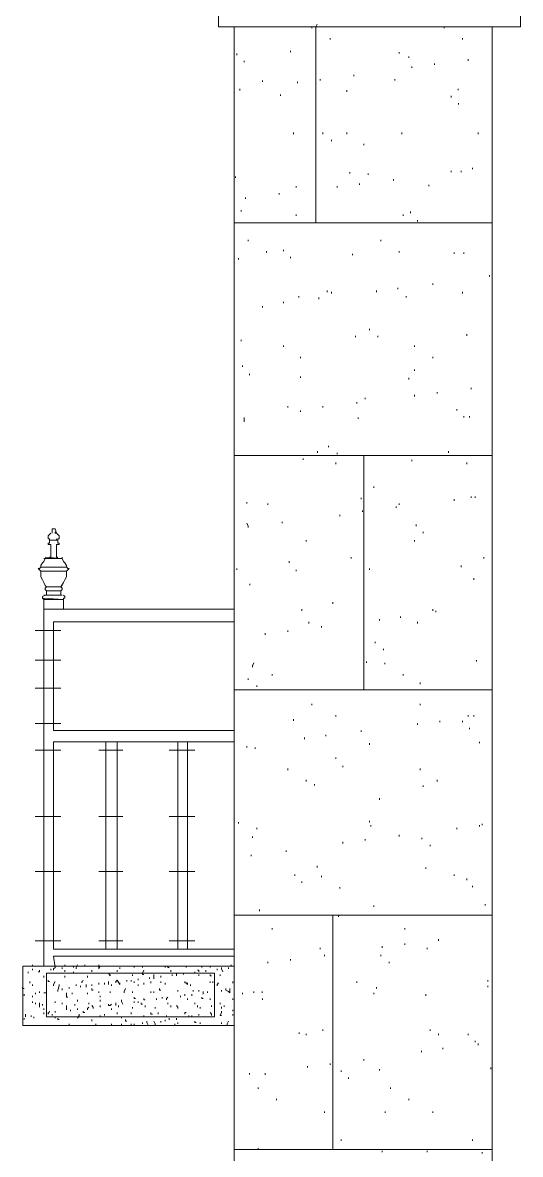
# Model space of a CAD drawing. Header units: millimetres. Extents: x -84511 to -57795, y -17083 to -534.
# Drawn here: x -84023 to -82681, y -9201 to -6149 of the extents above; entities that cross this region are included whole.
import ezdxf

# ---------------------------------------------------------------- set-up
doc = ezdxf.new("R2010")
doc.units = ezdxf.units.MM
doc.layers.add('A-GC-___-___-EXI', color=250, linetype='Continuous', lineweight=25)
doc.layers.add('A-PIL-___-___-EXI', color=250, linetype='Continuous', lineweight=13)

msp = doc.modelspace()

# ---------------------------------------------------------------- linework, layer by layer
at = {"layer": 'A-GC-___-___-EXI', "color": 18, "lineweight": 9}
for p, q in [((-83932, -7544.7), (-83932, -7540.8)), ((-83445.1, -7624.5), (-83445.1, -7620.7)), ((-83966.3, -7723.4), (-83966.3, -8693.3)), ((-83452.7, -7730.9), (-83966.3, -7730.9)), ((-83920.5, -7788), (-83989.1, -7788)), ((-83920.5, -7867.9), (-83989.1, -7867.9)), ((-83920.5, -7944), (-83989.1, -7944)), ((-83920.5, -8039.1), (-83989.1, -8039.1)), ((-83798.8, -8088.5), (-83798.8, -8647.7)), ((-83768.4, -8647.7), (-83768.4, -8088.5)), ((-83604.9, -8088.5), (-83604.9, -8647.7)), ((-83578.2, -8647.7), (-83578.2, -8088.5)), ((-83920.5, -8111.3), (-83989.1, -8111.3)), ((-83753.2, -8111.3), (-83817.9, -8111.3)), ((-83559.2, -8111.3), (-83627.7, -8111.3)), ((-83920.5, -8290.1), (-83989.1, -8290.1)), ((-83753.2, -8290.1), (-83817.9, -8290.1)), ((-83559.2, -8290.1), (-83627.7, -8290.1)), ((-83441.3, -8309.1), (-83441.3, -8305.4)), ((-83920.5, -8438.4), (-83989.1, -8438.4)), ((-83753.2, -8438.4), (-83817.9, -8438.4)), ((-83559.2, -8438.4), (-83627.7, -8438.4)), ((-83920.5, -8624.9), (-83989.1, -8624.9)), ((-83753.2, -8624.9), (-83817.9, -8624.9)), ((-83559.2, -8624.9), (-83627.7, -8624.9)), ((-83996.7, -8693.3), (-83996.7, -8689.5)), ((-83916.8, -8700.9), (-83916.8, -8697.1)), ((-83909.1, -8693.3), (-83909.1, -8689.5)), ((-83886.3, -8697.1), (-83886.3, -8693.4)), ((-83855.9, -8693.4), (-83855.9, -8689.5)), ((-83760.8, -8700.9), (-83760.8, -8697.1)), ((-83722.8, -8697.1), (-83722.8, -8693.3)), ((-83700, -8697.1), (-83700, -8693.4)), ((-83639.1, -8697.1), (-83639.1, -8693.4)), ((-83582, -8697.1), (-83582, -8693.4)), ((-83540.2, -8697.1), (-83540.2, -8693.3)), ((-83517.4, -8697.1), (-83517.4, -8693.4)), ((-83468, -8700.9), (-83468, -8697.1)), ((-83460.3, -8693.4), (-83460.3, -8689.5)), ((-84008, -8712.4), (-84008, -8708.5)), ((-83996.7, -8704.7), (-83996.7, -8700.9)), ((-83966.2, -8723.7), (-83966.2, -8720)), ((-83947.2, -8704.7), (-83947.2, -8700.9)), ((-83909.1, -8708.5), (-83909.1, -8704.7)), ((-83909.1, -8723.8), (-83909.1, -8719.9)), ((-83848.3, -8723.8), (-83848.3, -8719.9)), ((-83836.9, -8708.5), (-83836.9, -8704.7)), ((-83768.4, -8708.5), (-83768.4, -8704.7)), ((-83726.5, -8719.9), (-83726.5, -8716.1)), ((-83711.4, -8731.4), (-83711.4, -8727.6)), ((-83680.9, -8727.6), (-83680.9, -8723.8)), ((-83650.4, -8723.8), (-83650.4, -8719.9)), ((-83623.9, -8708.5), (-83623.9, -8704.7)), ((-83620.1, -8719.9), (-83620.1, -8716.1)), ((-83589.7, -8716.1), (-83589.7, -8712.3)), ((-83559.2, -8712.3), (-83559.2, -8708.6)), ((-83547.9, -8719.9), (-83547.9, -8716.1)), ((-83528.7, -8708.5), (-83528.7, -8704.7)), ((-83498.4, -8704.7), (-83498.4, -8700.9)), ((-83490.8, -8720), (-83490.8, -8716.2)), ((-84004.2, -8739), (-84004.2, -8735.2)), ((-83996.7, -8746.6), (-83996.7, -8742.8)), ((-83916.8, -8758), (-83916.8, -8754.2)), ((-83897.8, -8754.2), (-83897.8, -8750.4)), ((-83878.7, -8746.6), (-83878.7, -8742.7)), ((-83867.3, -8750.4), (-83867.3, -8746.6)), ((-83836.9, -8746.6), (-83836.9, -8742.7)), ((-83817.9, -8742.7), (-83817.9, -8738.9)), ((-83802.6, -8742.7), (-83802.6, -8738.9)), ((-83783.6, -8746.6), (-83783.6, -8742.7)), ((-83741.8, -8735.1), (-83741.8, -8731.4)), ((-83730.3, -8735.1), (-83730.3, -8731.4)), ((-83722.8, -8738.9), (-83722.8, -8735.1)), ((-83711.4, -8746.6), (-83711.4, -8742.7)), ((-83696.2, -8742.7), (-83696.2, -8738.9)), ((-83677.1, -8739), (-83677.1, -8735.2)), ((-83650.4, -8738.9), (-83650.4, -8735.1)), ((-83639.1, -8742.7), (-83639.1, -8738.9)), ((-83604.8, -8761.7), (-83604.8, -8758)), ((-83570.7, -8746.6), (-83570.7, -8742.7)), ((-83563, -8761.7), (-83563, -8758)), ((-83547.9, -8761.7), (-83547.9, -8758)), ((-83517.4, -8738.9), (-83517.4, -8735.1)), ((-83509.8, -8738.9), (-83509.8, -8735.1)), ((-83486.9, -8761.8), (-83486.9, -8758)), ((-83456.5, -8739), (-83456.5, -8735.2)), ((-84019.5, -8773.1), (-84019.5, -8769.4)), ((-83996.7, -8777), (-83996.7, -8773.2)), ((-83996.7, -8792.3), (-83996.7, -8788.4)), ((-83989, -8769.4), (-83989, -8765.6)), ((-83977.6, -8765.6), (-83977.6, -8761.8)), ((-83935.8, -8792.2), (-83935.8, -8788.4)), ((-83890.1, -8769.4), (-83890.1, -8765.6)), ((-83875, -8788.4), (-83875, -8784.5)), ((-83848.3, -8769.4), (-83848.3, -8765.6)), ((-83817.9, -8765.6), (-83817.9, -8761.7)), ((-83814.1, -8777), (-83814.1, -8773.1)), ((-83814.1, -8788.4), (-83814.1, -8784.5)), ((-83787.4, -8765.6), (-83787.4, -8761.7)), ((-83726.5, -8765.6), (-83726.5, -8761.7)), ((-83722.8, -8792.2), (-83722.8, -8788.4)), ((-83711.4, -8792.2), (-83711.4, -8788.4)), ((-83677.1, -8765.6), (-83677.1, -8761.7)), ((-83669.6, -8765.6), (-83669.6, -8761.7)), ((-83661.9, -8784.5), (-83661.9, -8780.8)), ((-83646.7, -8780.8), (-83646.7, -8777)), ((-83597.3, -8777), (-83597.3, -8773.2)), ((-83585.8, -8773.2), (-83585.8, -8769.4)), ((-83578.2, -8784.5), (-83578.2, -8780.8)), ((-83566.8, -8773.2), (-83566.8, -8769.4)), ((-83524.9, -8765.6), (-83524.9, -8761.7)), ((-83517.4, -8784.5), (-83517.4, -8780.8)), ((-83505.9, -8765.6), (-83505.9, -8761.8)), ((-83456.5, -8784.6), (-83456.5, -8780.8)), ((-83989, -8796), (-83989, -8792.2)), ((-83970, -8799.8), (-83970, -8796)), ((-83966.2, -8811.2), (-83966.2, -8807.4)), ((-83966.2, -8822.7), (-83966.2, -8818.9)), ((-83935.8, -8818.8), (-83935.8, -8815)), ((-83916.8, -8796), (-83916.8, -8792.2)), ((-83894, -8815), (-83894, -8811.2)), ((-83882.5, -8799.8), (-83882.5, -8796.1)), ((-83875, -8811.2), (-83875, -8807.5)), ((-83844.5, -8796), (-83844.5, -8792.2)), ((-83814.1, -8803.7), (-83814.1, -8799.8)), ((-83783.6, -8811.2), (-83783.6, -8807.5)), ((-83768.4, -8822.7), (-83768.4, -8818.9)), ((-83764.6, -8803.7), (-83764.6, -8799.8)), ((-83730.3, -8822.6), (-83730.3, -8818.8)), ((-83726.5, -8807.5), (-83726.5, -8803.7)), ((-83692.4, -8803.7), (-83692.4, -8799.8)), ((-83665.7, -8807.5), (-83665.7, -8803.7)), ((-83658.1, -8822.6), (-83658.1, -8818.8)), ((-83631.5, -8796), (-83631.5, -8792.2)), ((-83623.9, -8803.7), (-83623.9, -8799.8)), ((-83559.2, -8796), (-83559.2, -8792.2)), ((-83551.6, -8803.7), (-83551.6, -8799.8)), ((-83544, -8807.5), (-83544, -8803.7)), ((-83513.6, -8803.6), (-83513.6, -8799.8)), ((-83505.9, -8822.7), (-83505.9, -8818.9)), ((-83490.8, -8796.1), (-83490.8, -8792.3)), ((-83486.9, -8807.4), (-83486.9, -8803.6)), ((-83479.3, -8803.6), (-83479.3, -8799.8)), ((-83456.5, -8815.1), (-83456.5, -8811.2)), ((-84019.5, -8837.8), (-84019.5, -8834.1)), ((-84000.5, -8830.2), (-84000.5, -8826.4)), ((-83992.9, -8834.1), (-83992.9, -8830.2)), ((-83943.4, -8826.5), (-83943.4, -8822.6)), ((-83935.8, -8834.1), (-83935.8, -8830.2)), ((-83897.8, -8853.1), (-83897.8, -8849.3)), ((-83836.9, -8841.6), (-83836.9, -8837.8)), ((-83825.5, -8853), (-83825.5, -8849.2)), ((-83814.1, -8830.2), (-83814.1, -8826.4)), ((-83802.6, -8826.5), (-83802.6, -8822.6)), ((-83783.6, -8853), (-83783.6, -8849.2)), ((-83757, -8834.1), (-83757, -8830.2)), ((-83757, -8853), (-83757, -8849.2)), ((-83730.3, -8853), (-83730.3, -8849.2)), ((-83722.8, -8853), (-83722.8, -8849.2)), ((-83700, -8849.2), (-83700, -8845.5)), ((-83696.2, -8830.2), (-83696.2, -8826.4)), ((-83650.4, -8845.5), (-83650.4, -8841.6)), ((-83639.1, -8841.7), (-83639.1, -8837.9)), ((-83635.3, -8830.3), (-83635.3, -8826.5)), ((-83627.6, -8837.9), (-83627.6, -8834.1)), ((-83612.5, -8853), (-83612.5, -8849.2)), ((-83608.6, -8837.9), (-83608.6, -8834.1)), ((-83604.8, -8849.2), (-83604.8, -8845.5)), ((-83566.8, -8830.2), (-83566.8, -8826.4)), ((-83547.9, -8826.5), (-83547.9, -8822.6)), ((-83544, -8849.2), (-83544, -8845.5)), ((-83486.9, -8849.2), (-83486.9, -8845.5)), ((-83456.5, -8826.4), (-83456.5, -8822.7))]:
    msp.add_line(p, q, dxfattribs=at)
at = {"layer": 'A-GC-___-___-EXI', "color": 18, "lineweight": 9, "flags": 128}
for points in [[(-83947.2, -7525.6), (-83951, -7529.4), (-83954.8, -7533.2), (-83954.8, -7540.8), (-83951, -7540.8), (-83951, -7544.6), (-83947.2, -7544.6), (-83932, -7544.6), (-83947.2, -7544.6), (-83947.2, -7544.6), (-83951, -7544.6), (-83951, -7552.2), (-83954.8, -7552.2), (-83954.8, -7556.1), (-83947.2, -7556), (-83947.1, -7559.8), (-83947.1, -7582.6), (-83947.2, -7590.2), (-83951, -7590.2)], [(-83928.2, -7590.2), (-83932, -7590.2), (-83932, -7582.6), (-83932, -7559.8), (-83932, -7556), (-83924.4, -7556), (-83924.4, -7552.2), (-83928.2, -7552.2), (-83928.2, -7544.5), (-83932, -7544.5), (-83928.2, -7544.5), (-83928.2, -7540.8), (-83924.4, -7540.8), (-83924.4, -7533.2), (-83928.2, -7529.4), (-83932, -7525.5), (-83935.8, -7514.1), (-83943.4, -7514.1), (-83943.4, -7521.8), (-83943.4, -7525.6), (-83943.4, -7521.8)], [(-83935.8, -7521.8), (-83935.8, -7525.6), (-83932, -7525.6)], [(-83905.3, -7628.3), (-83973.8, -7628.3), (-83977.6, -7624.5), (-83981.5, -7620.7), (-83977.6, -7620.7), (-83973.8, -7616.9), (-83973.8, -7613), (-83970, -7605.4), (-83966.2, -7601.7), (-83962.4, -7594.1), (-83966.2, -7594.1), (-83962.4, -7594.1), (-83916.8, -7594.1), (-83962.4, -7590.2)], [(-83973.9, -7616.9), (-83905.4, -7616.9), (-83905.4, -7613), (-83909.2, -7605.4), (-83913, -7601.7), (-83916.8, -7594.1), (-83916.8, -7590.2)], [(-83973.8, -7628.3), (-83973.8, -7643.4), (-83970, -7651.1), (-83966.2, -7658.7), (-83962.4, -7666.4), (-83958.7, -7670.1), (-83962.4, -7673.9), (-83962.4, -7677.8), (-83958.6, -7681.6), (-83920.6, -7681.5)], [(-83905.4, -7616.8), (-83901.5, -7620.6), (-83897.7, -7620.6), (-83901.5, -7624.5), (-83905.4, -7628.3), (-83905.4, -7643.5), (-83909.1, -7651.1), (-83912.9, -7658.7), (-83920.6, -7670.1), (-83916.8, -7666.3)], [(-83913, -7692.9), (-83909.1, -7696.7), (-83909.1, -7700.5), (-83912.9, -7700.6), (-83912.9, -7704.4), (-83912.9, -7731), (-83966.2, -7731), (-83966.2, -7704.4), (-83970, -7700.6), (-83970, -7696.8), (-83962.4, -7692.9), (-83958.6, -7692.9), (-83958.6, -7681.5)], [(-83958.6, -7670.1), (-83920.6, -7670.1), (-83916.8, -7673.9), (-83916.8, -7677.7), (-83920.6, -7681.5), (-83920.6, -7693), (-83916.8, -7693), (-83966.2, -7693)], [(-83966.2, -7704.4), (-83966.2, -7700.6), (-83912.9, -7704.3), (-83966.2, -7704.3)], [(-83452.7, -8058.1), (-83939.6, -8058.1), (-83939.6, -7765.2), (-83452.7, -7765.2)], [(-83452.7, -8647.7), (-83939.6, -8647.7), (-83939.6, -8088.5), (-83452.7, -8088.5)], [(-83939.6, -8704.7), (-83939.6, -8700.9), (-83935.8, -8697.1), (-83939.6, -8666.7), (-83452.7, -8666.7)], [(-83452.7, -8853.1), (-84023.2, -8853.1), (-84023.2, -8693.3), (-83452.7, -8693.3)], [(-83878.7, -8700.9), (-83878.7, -8697.1), (-83875, -8689.5)], [(-83814.1, -8693.3), (-83817.9, -8700.9), (-83817.9, -8697.1), (-83817.9, -8689.5)], [(-83627.6, -8697.1), (-83631.5, -8697.1), (-83631.5, -8693.3)], [(-83483.1, -8708.5), (-83486.9, -8700.9), (-83486.9, -8697.1)], [(-83977.6, -8708.6), (-83981.4, -8708.5), (-83977.6, -8708.5), (-83977.6, -8704.7)], [(-83882.5, -8712.4), (-83886.3, -8712.4), (-83886.3, -8708.5)], [(-83791.3, -8712.4), (-83787.4, -8719.9), (-83787.4, -8716.1)], [(-83696.2, -8716.2), (-83700, -8716.2), (-83700, -8712.4), (-83696.2, -8704.7)], [(-83669.6, -8727.6), (-83669.6, -8719.9), (-83669.6, -8716.1)], [(-83608.6, -8716.1), (-83608.6, -8719.9), (-83608.6, -8716.1), (-83608.6, -8712.3)], [(-83547.9, -8708.5), (-83547.9, -8704.7), (-83551.6, -8704.7)], [(-83513.6, -8719.9), (-83517.4, -8719.9), (-83517.4, -8716.1)], [(-84019.5, -8754.2), (-84023.3, -8754.2), (-84023.3, -8750.4)], [(-83951.1, -8735.2), (-83954.8, -8735.2), (-83954.8, -8731.3)], [(-83939.6, -8746.6), (-83939.6, -8742.7), (-83935.8, -8735.1)], [(-83928.1, -8761.7), (-83928.1, -8758), (-83924.4, -8746.6), (-83924.4, -8742.7)], [(-83859.7, -8731.3), (-83863.5, -8738.9), (-83863.5, -8735.1)], [(-83852, -8750.4), (-83852, -8746.6), (-83852, -8742.7)], [(-83833.1, -8758), (-83836.9, -8758), (-83836.9, -8754.2)], [(-83791.3, -8742.7), (-83791.3, -8738.9), (-83791.3, -8735.1)], [(-83772.3, -8738.9), (-83772.3, -8735.1), (-83768.4, -8731.3), (-83760.8, -8742.7), (-83760.8, -8738.9)], [(-83749.5, -8765.6), (-83749.5, -8761.7), (-83745.6, -8754.2)], [(-83650.4, -8758), (-83654.3, -8758), (-83654.3, -8754.2)], [(-83578.2, -8738.9), (-83578.2, -8742.7), (-83582, -8738.9), (-83585.8, -8738.9), (-83585.8, -8735.1)], [(-83498.4, -8746.6), (-83498.4, -8742.8), (-83494.6, -8738.9)], [(-83475.5, -8754.2), (-83475.5, -8758), (-83468, -8761.7), (-83464.1, -8765.6), (-83464.1, -8758), (-83464.1, -8754.2)], [(-83966.2, -8765.6), (-83962.4, -8765.6), (-83958.6, -8765.6), (-83958.6, -8761.8)], [(-83901.6, -8777), (-83905.3, -8777), (-83905.3, -8769.4), (-83905.3, -8765.6)], [(-83753.2, -8796), (-83757, -8788.4), (-83757, -8784.5)], [(-83719, -8780.8), (-83722.8, -8780.8), (-83722.8, -8777)], [(-83692.4, -8784.5), (-83696.2, -8784.5), (-83696.2, -8780.8)], [(-83635.3, -8784.5), (-83635.3, -8780.8), (-83631.5, -8777), (-83631.5, -8777)], [(-83536.4, -8780.8), (-83540.2, -8780.8), (-83540.2, -8777)], [(-83536.4, -8761.7), (-83536.4, -8769.4), (-83536.4, -8765.6)], [(-83977.6, -8803.7), (-83977.6, -8799.8), (-83977.6, -8792.2)], [(-83951.1, -8815.1), (-83954.8, -8822.6), (-83954.8, -8818.8)], [(-83905.3, -8811.2), (-83905.3, -8807.5), (-83905.3, -8799.8)], [(-83855.9, -8818.9), (-83859.7, -8818.9), (-83859.7, -8815.1)], [(-83848.3, -8811.2), (-83848.3, -8807.5), (-83844.5, -8803.7)], [(-83833.1, -8807.5), (-83833.1, -8803.7), (-83836.9, -8799.8)], [(-83783.6, -8796), (-83787.4, -8799.8), (-83791.3, -8799.8), (-83791.3, -8796.1)], [(-83772.3, -8792.2), (-83772.3, -8799.8), (-83772.3, -8796)], [(-83700, -8796.1), (-83703.7, -8796), (-83703.7, -8792.2)], [(-83673.4, -8822.7), (-83677.1, -8822.7), (-83677.1, -8818.9)], [(-83604.8, -8803.6), (-83604.8, -8807.5), (-83604.8, -8803.7), (-83608.6, -8799.8)], [(-83585.8, -8822.6), (-83585.8, -8818.8), (-83582, -8818.9)], [(-83513.6, -8826.5), (-83513.6, -8822.6), (-83517.4, -8818.8)], [(-83486.9, -8826.5), (-83490.8, -8826.5), (-83486.9, -8818.9), (-83486.9, -8815.1)], [(-84015.7, -8822.6), (-84015.7, -8830.2), (-84015.7, -8826.4)], [(-83924.4, -8837.8), (-83928.1, -8837.8), (-83928.1, -8834.1)], [(-83875, -8834.1), (-83871.2, -8826.5), (-83871.2, -8822.6)], [(-83741.8, -8841.6), (-83745.6, -8841.6), (-83745.6, -8837.8)], [(-83684.7, -8853), (-83688.5, -8845.5), (-83688.5, -8841.7)], [(-83665.7, -8853), (-83665.7, -8849.2), (-83669.6, -8841.7)], [(-83578.2, -8830.2), (-83574.5, -8830.3), (-83574.5, -8826.5)], [(-83555.4, -8845.5), (-83559.2, -8845.5), (-83559.2, -8841.6)], [(-83471.8, -8853), (-83471.8, -8849.2), (-83468, -8841.6)]]:
    msp.add_lwpolyline(points, dxfattribs=at)
msp.add_lwpolyline([(-83958.6, -8712.3), (-83506, -8712.3), (-83506, -8830.3), (-83958.6, -8830.3)], close=True, dxfattribs=at)
at = {"layer": 'A-PIL-___-___-EXI', "color": 18, "lineweight": 9}
for p, q in [((-83452.7, -12261.2), (-83452.7, -6160)), ((-83243.5, -6163.9), (-83243.5, -6160.1)), ((-82886, -6163.9), (-82886, -6160.1)), ((-82756.6, -12261.2), (-82756.6, -6160)), ((-83194.1, -6194.2), (-83194.1, -6190.5)), ((-82836.5, -6194.2), (-82836.5, -6190.5)), ((-83300.6, -6228.5), (-83300.6, -6224.7)), ((-83445.2, -6236.1), (-83445.2, -6232.3)), ((-83426, -6255.1), (-83426, -6251.3)), ((-83007.6, -6232.3), (-83007.6, -6228.5)), ((-82981.1, -6243.7), (-82981.1, -6239.9)), ((-82821.3, -6251.4), (-82821.3, -6247.5)), ((-82973.4, -6270.4), (-82973.4, -6266.5)), ((-82912.6, -6262.7), (-82912.6, -6258.9)), ((-83376.6, -6308.4), (-83376.6, -6304.6)), ((-83281.6, -6312.2), (-83281.6, -6308.3)), ((-83220.6, -6304.6), (-83220.6, -6300.8)), ((-83129.4, -6293.2), (-83129.4, -6289.3)), ((-83019.1, -6304.6), (-83019.1, -6300.7)), ((-83437.5, -6331.3), (-83437.5, -6327.4)), ((-83327.2, -6346.5), (-83327.2, -6342.6)), ((-83148.4, -6335), (-83148.4, -6331.2)), ((-82867, -6350.3), (-82867, -6346.5)), ((-82848, -6331.2), (-82848, -6327.4)), ((-82847.9, -6369.3), (-82847.9, -6365.4)), ((-83293, -6449.1), (-83293, -6445.4)), ((-83213.1, -6449.2), (-83213.1, -6445.3)), ((-83190.3, -6468.2), (-83190.3, -6464.3)), ((-83148.5, -6449.1), (-83148.5, -6445.3)), ((-83000.1, -6449.1), (-83000.1, -6445.4)), ((-82794.7, -6449.1), (-82794.7, -6445.3)), ((-83102.7, -6479.5), (-83102.7, -6475.7)), ((-83140.8, -6555.6), (-83140.8, -6551.8)), ((-83091.4, -6559.4), (-83091.4, -6555.6)), ((-82866.9, -6551.9), (-82866.9, -6548)), ((-82840.3, -6551.8), (-82840.3, -6548.1)), ((-82809.9, -6544.2), (-82809.9, -6540.4)), ((-83448.9, -6567.1), (-83448.9, -6563.2)), ((-83285.3, -6593.7), (-83285.3, -6589.9)), ((-83175, -6593.7), (-83175, -6589.8)), ((-83114.2, -6586), (-83114.2, -6582.3)), ((-83022.9, -6574.7), (-83022.9, -6570.8)), ((-82927.8, -6589.9), (-82927.8, -6586.1)), ((-83422.2, -6624.1), (-83422.2, -6620.3)), ((-83331, -6612.6), (-83331, -6608.8)), ((-83433.7, -6658.3), (-83433.7, -6654.5)), ((-83285.3, -6669.8), (-83285.3, -6666)), ((-82996.3, -6669.8), (-82996.3, -6666)), ((-82977.2, -6662.1), (-82977.2, -6658.3)), ((-82958.2, -6684.9), (-82958.2, -6681.1)), ((-83452.7, -6688.8), (-82756.7, -6688.8)), ((-83414.7, -6738.2), (-83414.7, -6734.4)), ((-83057.1, -6738.2), (-83057.1, -6734.4)), ((-83365.2, -6768.7), (-83365.2, -6764.9)), ((-83319.6, -6764.8), (-83319.6, -6761)), ((-83133.2, -6776.2), (-83133.2, -6772.5)), ((-83007.7, -6768.7), (-83007.7, -6764.9)), ((-82859.4, -6772.5), (-82859.4, -6768.6)), ((-82832.7, -6772.5), (-82832.7, -6768.7)), ((-83441.3, -6787.7), (-83441.3, -6783.8)), ((-83300.5, -6783.8), (-83300.5, -6780)), ((-82764.2, -6833.4), (-82764.2, -6829.5)), ((-83011.5, -6867.5), (-83011.5, -6863.7)), ((-82916.3, -6856.2), (-82916.3, -6852.3)), ((-83277.8, -6890.4), (-83277.8, -6886.5)), ((-83224.5, -6894.1), (-83224.5, -6890.3)), ((-83201.6, -6875.2), (-83201.6, -6871.4)), ((-83190.3, -6878.9), (-83190.3, -6875.1)), ((-83068.5, -6875.2), (-83068.5, -6871.3)), ((-82988.6, -6890.4), (-82988.6, -6886.5)), ((-82836.5, -6878.9), (-82836.5, -6875.1)), ((-83376.6, -6917), (-83376.6, -6913.1)), ((-83319.5, -6905.6), (-83319.5, -6901.8)), ((-83087.6, -6977.9), (-83087.6, -6974.1)), ((-82825.1, -6993.1), (-82825.1, -6989.3)), ((-83433.6, -7008.2), (-83433.6, -7004.4)), ((-83319.6, -7023.4), (-83319.6, -7019.7)), ((-83125.6, -6996.9), (-83125.6, -6993.1)), ((-83064.8, -6996.9), (-83064.8, -6993.1)), ((-82965.9, -7023.4), (-82965.9, -7019.7)), ((-83274, -7053.9), (-83274, -7050.1)), ((-82916.4, -7053.9), (-82916.4, -7050.1)), ((-83429.9, -7076.8), (-83429.9, -7073)), ((-83410.9, -7099.6), (-83410.9, -7095.8)), ((-83274, -7107.1), (-83274, -7103.3)), ((-82981, -7111), (-82981, -7107.1)), ((-82965.9, -7088.1), (-82965.9, -7084.3)), ((-82813.7, -7137.6), (-82813.7, -7133.8)), ((-83121.8, -7175.6), (-83121.8, -7171.9)), ((-83099, -7164.2), (-83099, -7160.4)), ((-82965.9, -7156.6), (-82965.9, -7152.8)), ((-82904.9, -7148.9), (-82904.9, -7145.2)), ((-83308.2, -7187), (-83308.2, -7183.2)), ((-83273.9, -7198.5), (-83273.9, -7194.6)), ((-83213.1, -7187), (-83213.1, -7183.2)), ((-82851.7, -7194.7), (-82851.7, -7190.8)), ((-83118, -7217.5), (-83118, -7213.7)), ((-82832.7, -7213.6), (-82832.7, -7209.8)), ((-82817.5, -7213.7), (-82817.5, -7209.8)), ((-83197.8, -7293.6), (-83197.8, -7289.8)), ((-83452.7, -7316.4), (-82756.7, -7316.4)), ((-83266.3, -7327.8), (-83266.3, -7324)), ((-83228.2, -7308.7), (-83228.2, -7304.9)), ((-83175, -7312.6), (-83175, -7308.7)), ((-83102.8, -7947.8), (-83102.8, -7316.4)), ((-82874.5, -7308.7), (-82874.5, -7304.9)), ((-83178.8, -7339.2), (-83178.8, -7335.4)), ((-82973.5, -7331.5), (-82973.5, -7327.8)), ((-82825, -7339.2), (-82825, -7335.4)), ((-83076.1, -7403.8), (-83076.1, -7400.1)), ((-83418.5, -7445.7), (-83418.5, -7441.9)), ((-83361.4, -7449.6), (-83361.4, -7445.7)), ((-83110.3, -7434.3), (-83110.3, -7430.4)), ((-83007.7, -7449.6), (-83007.7, -7445.7)), ((-82859.3, -7438.1), (-82859.3, -7434.3)), ((-82813.7, -7430.4), (-82813.7, -7426.7)), ((-82802.2, -7430.4), (-82802.2, -7426.6)), ((-83167.5, -7479.9), (-83167.5, -7476.1)), ((-83106.5, -7468.5), (-83106.5, -7464.7)), ((-83015.3, -7457.1), (-83015.3, -7453.3)), ((-83323.4, -7499), (-83323.4, -7495.2)), ((-82962.1, -7506.5), (-82962.1, -7502.7)), ((-82942.9, -7525.6), (-82942.9, -7521.8)), ((-83258.7, -7548.4), (-83258.7, -7544.6)), ((-82965.8, -7548.4), (-82965.8, -7544.6)), ((-83137, -7594.1), (-83137, -7590.2)), ((-82779.4, -7594.1), (-82779.4, -7590.2)), ((-83304.3, -7605.4), (-83304.3, -7601.6)), ((-83285.4, -7628.2), (-83285.4, -7624.5)), ((-83087.6, -7624.5), (-83087.6, -7620.7)), ((-82840.4, -7616.9), (-82840.4, -7613.1)), ((-83102.8, -7654.8), (-83102.8, -7651.1)), ((-82806, -7651.1), (-82806, -7647.3)), ((-83410.8, -7666.3), (-83410.8, -7662.5)), ((-83186.5, -7715.8), (-83186.5, -7711.9)), ((-83270.2, -7734.8), (-83270.2, -7730.9)), ((-83003.8, -7753.7), (-83003.8, -7750)), ((-82916.4, -7734.8), (-82916.4, -7730.9)), ((-82908.8, -7738.6), (-82908.8, -7734.8)), ((-83251.2, -7769), (-83251.2, -7765.2)), ((-83216.9, -7780.4), (-83216.9, -7776.7)), ((-83060.9, -7761.4), (-83060.9, -7757.6)), ((-82958.2, -7769), (-82958.2, -7765.2)), ((-83369.1, -7799.5), (-83369.1, -7795.7)), ((-83308.1, -7791.8), (-83308.1, -7788)), ((-83072.3, -7822.3), (-83072.3, -7818.5)), ((-83049.5, -7841.3), (-83049.5, -7837.5)), ((-83095.2, -7875.6), (-83095.2, -7871.7)), ((-82798.5, -7871.7), (-82798.5, -7867.9)), ((-83350.1, -7909.7), (-83350.1, -7905.9)), ((-83045.8, -7879.3), (-83045.8, -7875.6)), ((-82996.3, -7909.7), (-82996.3, -7905.9)), ((-83414.7, -7921.2), (-83414.7, -7917.4)), ((-83391.9, -7940.2), (-83391.9, -7936.4)), ((-82950.6, -7932.5), (-82950.6, -7928.8)), ((-83452.7, -7947.8), (-82756.7, -7947.8)), ((-83243.5, -7989.6), (-83243.5, -7985.8)), ((-82950.7, -7989.6), (-82950.7, -7985.8)), ((-83293, -8031.4), (-83293, -8027.7)), ((-83178.8, -8020.1), (-83178.8, -8016.3)), ((-82821.4, -8020.1), (-82821.4, -8016.3)), ((-82806.1, -8020.1), (-82806.1, -8016.3)), ((-83110.4, -8061.9), (-83110.4, -8058)), ((-82958.2, -8042.9), (-82958.2, -8039.1)), ((-82897.4, -8035.2), (-82897.4, -8031.4)), ((-82836.5, -8035.2), (-82836.5, -8031.4)), ((-82817.4, -8054.4), (-82817.4, -8050.5)), ((-83262.5, -8080.9), (-83262.5, -8077.2)), ((-83205.4, -8073.3), (-83205.4, -8069.5)), ((-82790.9, -8092.3), (-82790.9, -8088.5)), ((-83418.5, -8103.8), (-83418.5, -8100)), ((-83395.7, -8107.6), (-83395.7, -8103.8)), ((-83087.5, -8096.1), (-83087.5, -8092.3)), ((-83178.8, -8134.1), (-83178.8, -8130.3)), ((-83308.1, -8164.6), (-83308.1, -8160.8)), ((-83159.8, -8156.9), (-83159.8, -8153.2)), ((-82950.6, -8164.6), (-82950.6, -8160.8)), ((-83258.7, -8195), (-83258.7, -8191.2)), ((-83235.9, -8206.5), (-83235.9, -8202.7)), ((-82943, -8210.2), (-82943, -8206.5)), ((-82904.9, -8195), (-82904.9, -8191.2)), ((-83060.9, -8244.5), (-83060.9, -8240.7)), ((-83087.6, -8305.4), (-83087.6, -8301.6)), ((-83391.8, -8324.4), (-83391.8, -8320.6)), ((-83083.7, -8316.7), (-83083.7, -8312.9)), ((-82851.7, -8324.4), (-82851.7, -8320.6)), ((-82790.9, -8316.7), (-82790.9, -8312.9)), ((-82783.2, -8312.9), (-82783.2, -8309.2)), ((-83403.2, -8347.2), (-83403.2, -8343.4)), ((-83159.8, -8362.4), (-83159.8, -8358.5)), ((-83099, -8354.8), (-83099, -8351)), ((-83007.7, -8343.4), (-83007.7, -8339.5)), ((-82946.8, -8351), (-82946.8, -8347.2)), ((-83407, -8396.6), (-83407, -8392.8)), ((-83312, -8385.2), (-83312, -8381.5)), ((-82924, -8370), (-82924, -8366.2)), ((-83228.3, -8427.1), (-83228.3, -8423.3)), ((-83289.2, -8449.9), (-83289.2, -8446.1)), ((-83216.9, -8453.7), (-83216.9, -8449.9)), ((-82935.4, -8430.9), (-82935.4, -8427.1)), ((-82859.3, -8449.9), (-82859.3, -8446.1)), ((-83270.1, -8468.9), (-83270.1, -8465.1)), ((-83167.5, -8484.1), (-83167.5, -8480.4)), ((-82825.1, -8461.2), (-82825.1, -8457.4)), ((-82809.9, -8480.4), (-82809.9, -8476.5)), ((-83384.2, -8545), (-83384.2, -8541.1)), ((-83076.2, -8533.6), (-83076.2, -8529.8)), ((-82775.7, -8529.8), (-82775.7, -8526)), ((-83452.7, -8556.3), (-82756.7, -8556.3)), ((-83186.5, -9187.8), (-83186.5, -8556.3)), ((-83171.2, -8560.1), (-83171.2, -8556.4)), ((-83350.1, -8594.4), (-83350.1, -8590.6)), ((-82992.5, -8594.4), (-82992.5, -8590.6)), ((-82992.5, -8636.2), (-82992.5, -8632.5)), ((-82901.1, -8624.9), (-82901.1, -8621)), ((-83220.7, -8647.7), (-83220.7, -8643.9)), ((-83209.3, -8666.7), (-83209.3, -8662.8)), ((-83057.1, -8666.7), (-83057.1, -8662.8)), ((-83053.3, -8643.9), (-83053.3, -8640)), ((-82931.6, -8647.7), (-82931.6, -8643.9)), ((-83361.4, -8685.7), (-83361.4, -8682)), ((-83300.6, -8678.1), (-83300.6, -8674.3)), ((-83034.3, -8685.7), (-83034.3, -8682)), ((-83121.8, -8738.9), (-83121.8, -8735.1)), ((-83068.5, -8754.2), (-83068.5, -8750.4)), ((-82768.1, -8735.1), (-82768.1, -8731.4)), ((-82768.1, -8750.4), (-82768.1, -8746.6)), ((-83429.8, -8769.4), (-83429.8, -8765.6)), ((-83399.4, -8765.6), (-83399.4, -8761.7)), ((-83376.7, -8765.6), (-83376.7, -8761.9)), ((-83376.6, -8784.5), (-83376.6, -8780.8)), ((-83076.1, -8769.4), (-83076.1, -8765.6)), ((-82935.4, -8773.2), (-82935.4, -8769.4)), ((-83277.7, -8875.9), (-83277.7, -8872.1)), ((-83258.7, -8879.7), (-83258.7, -8875.9)), ((-83213.1, -8868.3), (-83213.1, -8864.4)), ((-82924, -8868.3), (-82924, -8864.4)), ((-82901.1, -8879.7), (-82901.1, -8875.9)), ((-82821.2, -8879.7), (-82821.2, -8875.9)), ((-82802.3, -8898.7), (-82802.3, -8894.9)), ((-82794.7, -8906.4), (-82794.7, -8902.5)), ((-82946.9, -8925.4), (-82946.9, -8921.5)), ((-82889.8, -8917.7), (-82889.8, -8913.9)), ((-83254.9, -8967.2), (-83254.9, -8963.3)), ((-83194.1, -8959.6), (-83194.1, -8955.8)), ((-83102.7, -8948.2), (-83102.7, -8944.3)), ((-83060.9, -8974.8), (-83060.9, -8971)), ((-82760.4, -8971), (-82760.4, -8967.2)), ((-83410.9, -8986.1), (-83410.9, -8982.4)), ((-83369, -8986.3), (-83369, -8982.4)), ((-83163.7, -8978.6), (-83163.7, -8974.8)), ((-83144.5, -8997.6), (-83144.5, -8993.8)), ((-83388, -9024.2), (-83388, -9020.4)), ((-83030.5, -9024.2), (-83030.5, -9020.4)), ((-83338.6, -9054.7), (-83338.6, -9050.9)), ((-82981, -9054.7), (-82981, -9050.9)), ((-83209.2, -9089), (-83209.2, -9085.2)), ((-83045.7, -9088.9), (-83045.7, -9085.2)), ((-82916.4, -9089), (-82916.4, -9085.2)), ((-83452.7, -9187.8), (-82756.7, -9187.8)), ((-83388.1, -9187.7), (-83388.1, -9184)), ((-83163.6, -9164.9), (-83163.6, -9161.2)), ((-82809.9, -9164.9), (-82809.9, -9161.2)), ((-83053.4, -9195.4), (-83053.4, -9191.6)), ((-82931.6, -9195.4), (-82931.6, -9191.6)), ((-82783.2, -9199.2), (-82783.2, -9195.4))]:
    msp.add_line(p, q, dxfattribs=at)
at = {"layer": 'A-PIL-___-___-EXI', "color": 18, "lineweight": 9, "flags": 128}
for points in [[(-82680.5, -6160), (-83494.5, -6160), (-83494.5, -6091.6), (-82680.5, -6091.6), (-82680.5, -6160.1)], [(-83232.1, -6688.8), (-83232.1, -6160.1), (-83228.3, -6152.4)], [(-83426.1, -7225.1), (-83426.1, -7221.3), (-83426.1, -7213.6)], [(-83414.7, -7510.3), (-83414.7, -7506.5), (-83418.5, -7499)], [(-83403.3, -7886.9), (-83403.3, -7883.1), (-83399.5, -7875.6)]]:
    msp.add_lwpolyline(points, dxfattribs=at)

doc.saveas('drawing.dxf')
